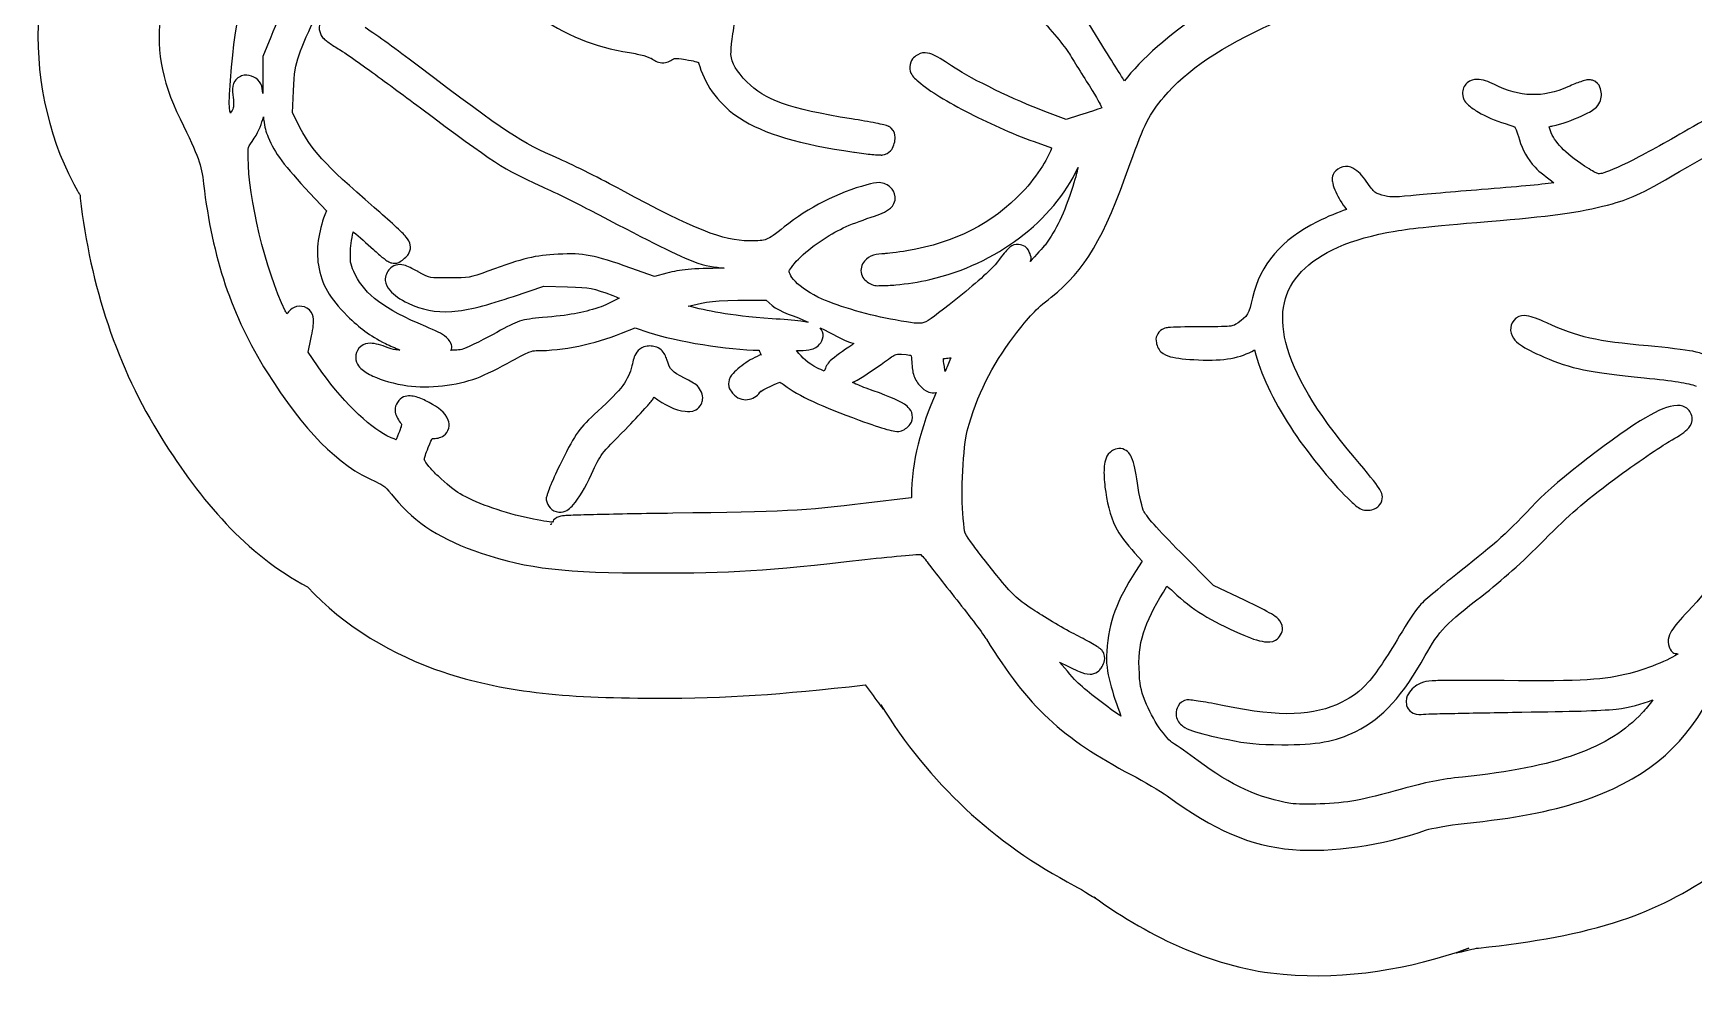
# Model space of a CAD drawing. Extents: x 3 to 1707, y 187 to 1378.
# Drawn here: x 3 to 132.5, y 623.6 to 697.4 of the extents above; entities that cross this region are included whole.
import ezdxf

# ---------------------------------------------------------------- set-up
doc = ezdxf.new("R2010")
doc.units = 0
doc.layers.add('Drawings', color=7, linetype='CONTINUOUS')

msp = doc.modelspace()

# ---------------------------------------------------------------- linework, layer by layer
at = {"layer": 'Drawings', "color": 7}
for points in [[(86.628718, 696.066435), (85.343703, 698.156345), (85.691161, 698.994495)], [(21.506726, 697.120566), (20.900051, 695.615189), (20.900051, 692.973862)], [(23.613159, 690.425676), (23.613159, 690.431322), (23.205048, 691.236411), (23.276742, 692.934788)], [(14.441909, 690.752133), (14.447557, 690.752133)], [(20.955029, 690.926838), (20.955057, 690.92808)], [(84.593499, 691.049368), (83.545647, 690.718507), (81.891121, 691.336101)], [(66.989145, 688.15931), (67.016818, 688.15931), (67.04449, 688.153663)], [(81.047311, 688.981508), (82.409555, 688.48523)], [(24.567546, 684.961683), (25.852561, 683.594167), (25.72572, 683.263306)], [(33.000085, 678.830405), (33.000085, 678.836052)], [(52.413111, 678.714594), (51.453501, 678.455416), (49.605945, 679.117138)], [(80.832229, 679.811441), (80.832229, 679.817088)], [(40.445425, 676.906081), (42.80588, 677.700102), (44.664448, 677.639401)], [(48.690441, 676.768191), (48.684794, 676.762545)], [(57.95013, 676.607462), (60.150621, 676.613108), (60.150621, 676.613136)], [(60.150621, 676.613136), (60.608373, 676.205087)], [(25.157533, 671.483731), (24.435058, 672.542464), (24.644605, 673.573641)], [(48.877964, 674.037677), (49.936856, 674.462271), (51.012267, 674.098321)], [(64.358631, 674.456963), (64.358631, 674.457076)], [(51.072949, 673.034676), (51.072836, 673.034394)], [(98.237906, 672.730382), (98.342694, 672.344382)], [(74.578043, 672.11931), (74.578043, 672.119027)], [(131.228784, 668.397539), (131.228784, 668.396918)], [(71.473032, 661.178534), (67.959938, 660.759445)], [(43.429045, 659.182356), (43.42896, 659.182639)], [(88.884357, 656.897611), (89.485497, 656.235889), (88.961585, 655.430828)], [(97.465818, 653.192074), (95.04471, 654.350046), (92.463639, 656.941739)]]:
    msp.add_lwpolyline(points, dxfattribs=at)
for points in [[(18.374268, 693.756958), (18.853001, 699.694557), (18.90939, 699.822029), (22.957296, 704.217464)], [(24.876432, 703.814835), (23.536298, 701.611457), (22.417148, 699.38521), (21.506726, 697.120566)], [(23.717947, 695.75257), (24.239854, 697.258145), (25.800153, 700.449646), (27.098694, 702.595711)], [(91.161992, 692.464005), (94.646002, 696.600375), (102.666956, 700.22717), (113.933683, 702.472362)], [(3.502874, 699.752773), (2.983028, 695.29932), (3.844599, 690.407974), (5.730416, 686.507376)], [(13.013506, 699.221995), (12.483213, 696.452153), (12.929642, 693.880618), (14.441909, 690.752133)], [(25.416863, 698.38921), (25.214402, 698.004707), (25.256278, 697.469468), (25.554744, 697.109894)], [(42.055534, 698.961858), (44.566832, 697.251002), (46.699215, 696.379566), (49.500875, 695.929026)], [(57.459312, 696.606925), (57.513527, 697.082028), (57.5979, 697.689402), (57.696447, 698.316341)], [(81.251381, 698.879587), (82.41204, 697.674015), (83.418213, 696.452746), (83.804864, 695.824705)], [(94.002336, 698.889723), (91.839993, 697.56961), (89.262791, 695.31369), (88.112269, 693.717375)], [(25.554744, 697.109894), (25.682941, 696.956025), (25.734615, 696.936262), (25.824974, 696.867374)], [(25.824974, 696.867374), (25.915333, 696.798203), (26.024046, 696.718304), (26.144844, 696.635864)], [(32.922884, 694.959368), (31.279201, 696.20568), (29.908402, 697.191741), (28.863797, 697.876388)], [(23.276742, 692.934788), (23.34197, 694.405326), (23.426681, 694.912614), (23.717947, 695.75257)], [(26.144844, 696.635864), (26.386554, 696.470419), (26.686884, 696.277984), (26.999695, 696.089953)], [(26.999695, 696.089953), (27.210909, 695.962905), (28.105094, 695.344408), (29.23328, 694.529409)], [(49.500875, 695.929026), (49.895828, 695.865502), (50.289538, 695.779391), (50.603874, 695.69187)], [(50.603874, 695.69187), (50.918209, 695.604348), (51.177144, 695.486052), (51.182961, 695.482382)], [(57.393124, 695.78532), (57.407243, 695.679447), (57.404419, 696.131822), (57.459312, 696.606925)], [(58.656086, 693.640271), (57.817669, 694.483982), (57.484669, 695.09881), (57.393124, 695.78532)], [(71.815097, 695.664766), (71.711749, 695.578938), (71.600212, 695.485487), (71.495227, 695.31736)], [(72.554119, 695.912933), (72.297161, 695.921403), (71.993104, 695.812424), (71.815097, 695.664766)], [(73.221447, 695.736477), (73.011927, 695.832752), (72.811161, 695.904745), (72.554119, 695.912933)], [(74.89252, 694.710834), (74.124244, 695.230968), (73.640712, 695.544212), (73.221447, 695.736477)], [(83.804864, 695.824705), (84.212495, 695.162616), (85.011719, 693.877597), (85.586232, 692.968329)], [(87.75377, 694.263286), (87.433307, 694.766114), (87.033752, 695.40652), (86.628718, 696.066435)], [(29.23328, 694.529409), (30.361494, 693.714439), (31.767675, 692.678292), (33.182073, 691.617894)], [(44.052267, 687.608882), (40.861076, 689.009515), (40.106269, 689.512455), (32.922884, 694.959368)], [(51.182961, 695.482382), (51.433424, 695.327665), (51.637042, 695.170041), (52.021264, 695.14051)], [(52.021264, 695.14051), (52.405487, 695.110865), (52.677354, 695.281392), (52.887128, 695.405052)], [(52.887128, 695.405052), (53.007418, 695.475916), (52.974945, 695.466317), (53.074622, 695.471117)], [(53.074622, 695.471117), (53.174299, 695.476763), (53.417816, 695.454177), (53.852245, 695.388394)], [(53.852245, 695.388394), (54.523131, 695.28478), (54.841335, 695.180318), (54.861524, 695.167896)], [(54.861524, 695.167896), (54.88129, 695.156602), (54.867172, 695.206575), (54.971819, 694.848074)], [(54.971819, 694.848074), (55.436263, 693.27618), (56.601496, 691.790397), (58.071267, 690.82822)], [(71.495227, 695.31736), (71.390184, 695.149375), (71.31753, 694.869248), (71.357345, 694.633588)], [(71.357345, 694.633588), (71.436973, 694.162269), (71.678655, 694.000777), (71.903338, 693.7844)], [(81.891121, 691.336101), (79.61775, 692.18097), (76.103724, 693.890753), (74.89252, 694.710834)], [(88.112269, 693.717375), (87.998473, 693.88649), (87.943693, 693.965542), (87.75377, 694.263286)], [(18.291534, 691.540253), (18.25539, 691.991556), (18.285886, 692.646643), (18.374268, 693.756958)], [(18.716192, 693.707352), (18.543945, 693.456362), (18.49453, 693.151842), (18.528697, 692.880214)], [(19.444201, 694.159502), (19.172843, 694.120258), (18.888608, 693.958202), (18.716192, 693.707352)], [(20.745764, 693.497808), (20.464211, 693.94177), (19.98675, 694.237848), (19.444201, 694.159502)], [(20.905699, 692.742353), (20.827764, 692.991367), (20.885933, 693.274853), (20.745764, 693.497808)], [(20.900051, 692.973862), (20.90008, 692.860366), (20.905699, 692.846532), (20.905699, 692.742353)], [(66.807355, 690.756311), (61.914114, 691.537148), (60.041541, 692.246019), (58.656086, 693.640271)], [(71.903338, 693.7844), (72.660714, 693.055201), (74.032107, 692.231084), (75.703236, 691.358151)], [(85.586232, 692.968329), (86.094924, 692.163127), (86.269316, 691.762277), (86.33076, 691.606318)], [(114.821713, 693.562941), (114.580003, 693.349501), (114.468749, 693.010876), (114.468749, 692.746814)], [(115.588323, 693.838494), (115.351978, 693.835671), (115.063507, 693.776099), (114.821713, 693.562941)], [(116.956044, 693.43595), (116.468559, 693.682705), (116.061153, 693.846258), (115.588323, 693.838494)], [(122.691711, 693.259494), (120.747867, 692.390656), (118.913301, 692.444891), (116.956044, 693.43595)], [(123.684416, 693.656533), (123.40035, 693.559412), (123.053881, 693.421353), (122.691711, 693.259494)], [(124.07598, 693.772288), (123.948941, 693.744055), (123.826364, 693.705094), (123.684416, 693.656533)], [(124.291091, 693.80532), (124.201297, 693.799674), (124.139514, 693.785557), (124.07598, 693.772288)], [(124.462038, 693.799674), (124.386927, 693.808144), (124.335705, 693.808144), (124.291091, 693.80532)], [(124.59992, 693.771441), (124.546552, 693.788381), (124.499594, 693.794027), (124.462038, 693.799674)], [(124.787443, 693.688719), (124.784873, 693.6903), (124.653288, 693.755631), (124.59992, 693.771441)], [(125.217607, 693.104213), (125.16198, 693.273328), (125.150685, 693.464352), (124.787443, 693.688719)], [(125.300342, 692.574847), (125.300342, 692.765984), (125.272105, 692.935014), (125.217607, 693.104213)], [(139.231384, 693.809471), (136.833826, 692.56361), (133.48894, 690.74626), (131.758484, 689.750995)], [(132.050767, 687.018335), (137.944223, 690.431322), (141.199992, 692.135148), (145.518578, 694.087565)], [(18.528697, 692.880214), (18.612279, 692.215132), (18.623235, 691.854937), (18.578338, 691.611937)], [(88.553361, 687.264102), (89.67237, 690.40724), (90.025673, 691.11501), (91.161992, 692.464005)], [(114.468749, 692.746814), (114.468749, 692.228768), (114.72966, 692.02425), (114.943048, 691.825942)], [(114.943048, 691.825942), (115.15652, 691.627747), (115.412264, 691.456853), (115.704123, 691.285536)], [(124.826043, 691.587797), (125.102484, 691.813378), (125.300342, 692.283907), (125.300342, 692.574847)], [(14.447557, 690.752133), (15.909139, 687.729154), (16.096492, 687.211052), (16.273031, 685.684557)], [(18.379775, 691.203887), (18.360009, 691.30976), (18.301417, 691.413657), (18.291534, 691.540253)], [(18.578338, 691.611937), (18.558572, 691.499287), (18.436531, 691.327716), (18.379775, 691.203887)], [(20.227048, 689.250511), (20.616664, 689.833604), (20.793682, 690.378216), (20.955029, 690.926838)], [(20.955057, 690.92808), (20.960705, 690.86258), (20.954041, 690.719157), (20.960705, 690.657891)], [(20.960705, 690.657891), (21.015767, 690.13259), (21.139728, 689.735805), (21.308134, 689.317931)], [(29.574949, 683.84719), (25.603905, 687.284684), (24.68473, 688.301801), (23.613159, 690.425676)], [(33.182073, 691.617894), (38.925449, 687.312013), (39.789335, 686.755995), (42.469434, 685.563269)], [(58.071267, 690.82822), (59.967221, 689.587103), (62.782152, 688.77538), (66.989145, 688.15931)], [(68.699017, 690.425478), (68.195407, 690.52514), (67.524606, 690.642024), (66.807355, 690.756311)], [(69.32221, 690.293066), (69.15787, 690.332874), (68.950807, 690.375506), (68.699017, 690.425478)], [(75.703236, 691.358151), (77.374338, 690.485191), (79.310389, 689.610593), (81.047311, 688.981508)], [(86.33076, 691.606318), (86.014787, 691.503268), (85.270795, 691.264785), (84.593499, 691.049368)], [(115.704123, 691.285536), (116.287869, 690.943015), (117.022289, 690.621132), (117.794348, 690.392248)], [(117.794348, 690.392248), (118.400882, 690.212405), (118.534218, 690.138435), (118.544383, 690.127706)], [(121.511484, 690.214748), (122.160514, 690.34716), (123.078024, 690.667829), (123.761644, 690.992253)], [(123.761644, 690.992253), (124.243539, 691.220939), (124.549658, 691.362047), (124.826043, 691.587797)], [(19.747242, 687.739628), (19.747242, 688.652397), (19.683991, 688.437714), (20.227048, 689.250511)], [(21.308134, 689.317931), (21.798133, 688.103239), (22.552742, 687.113705), (24.567546, 684.961683)], [(69.542798, 690.232365), (69.473646, 690.254952), (69.40438, 690.273021), (69.32221, 690.293066)], [(69.658627, 690.188322), (69.612318, 690.208085), (69.577558, 690.221637), (69.542798, 690.232365)], [(69.746868, 690.149643), (69.71016, 690.169406), (69.681782, 690.178723), (69.658627, 690.188322)], [(69.813056, 690.110964), (69.787643, 690.127904), (69.765222, 690.139761), (69.746868, 690.149643)], [(69.906803, 690.033888), (69.905702, 690.034905), (69.839317, 690.093742), (69.813056, 690.110964)], [(70.215661, 689.339077), (70.20719, 689.530214), (70.161728, 689.798087), (69.906803, 690.033888)], [(70.143967, 688.837294), (70.19197, 688.990316), (70.22385, 689.147941), (70.215661, 689.339077)], [(118.544383, 690.127706), (118.555678, 690.116413), (118.679639, 689.847918), (118.902853, 689.118607)], [(118.902853, 689.118607), (119.139481, 688.34528), (119.517858, 687.648577), (120.127215, 686.979063)], [(121.219202, 690.137672), (121.320573, 690.163082), (121.396248, 690.191315), (121.511484, 690.214748)], [(121.32399, 689.817822), (121.279657, 689.936682), (121.254498, 690.028722), (121.219202, 690.137672)], [(123.993274, 687.077257), (122.393358, 688.123257), (121.649366, 688.948729), (121.32399, 689.817822)], [(131.758484, 689.750995), (129.907794, 688.686531), (128.42783, 687.877687), (127.324379, 687.330223)], [(67.04449, 688.153663), (67.546688, 688.080823), (68.029119, 688.020687), (68.4012, 687.982854)], [(68.4012, 687.982854), (68.594059, 687.963091), (68.75535, 687.951516), (68.892046, 687.944175)], [(68.892046, 687.944175), (68.960379, 687.941352), (69.020976, 687.938529), (69.085075, 687.938529)], [(69.085075, 687.938529), (69.148891, 687.939291), (69.168374, 687.905779), (69.393904, 687.982572)], [(69.393904, 687.982572), (69.951559, 688.172297), (70.04765, 688.531109), (70.143967, 688.837294)], [(82.409555, 688.48523), (82.326538, 688.221535), (82.101008, 687.691802), (81.703626, 687.073586)], [(5.730416, 686.507376), (6.402855, 685.11654), (6.603593, 684.834691), (6.65682, 684.799767)], [(22.637143, 675.77925), (21.10799, 678.963156), (19.747242, 684.629833), (19.747242, 687.739628)], [(48.850376, 685.215694), (47.327435, 686.04303), (45.204765, 687.103005), (44.052267, 687.608882)], [(72.918124, 678.223342), (78.108306, 679.426232), (82.522616, 682.751613), (84.483205, 686.963422)], [(81.703626, 687.073586), (81.259654, 686.382926), (80.688473, 685.632863), (80.137341, 685.055359)], [(82.381995, 676.836684), (85.048399, 678.962789), (86.449582, 681.354792), (88.553361, 687.264102)], [(84.483205, 686.963422), (84.379574, 686.558506), (84.355008, 686.379989), (84.064053, 685.469056)], [(104.580247, 686.708789), (104.190518, 686.319119), (104.297509, 685.973069), (104.343084, 685.738284)], [(105.341323, 687.045156), (105.046103, 687.039509), (104.757012, 686.885358), (104.580247, 686.708789)], [(106.07481, 686.813646), (105.881979, 686.940694), (105.636542, 687.051932), (105.341323, 687.045156)], [(107.089596, 685.710814), (106.74324, 686.207063), (106.460417, 686.559607), (106.07481, 686.813646)], [(120.127215, 686.979063), (120.470551, 686.601815), (121.094422, 686.164347), (121.599725, 685.760419)], [(124.947378, 686.514801), (124.807322, 686.569855), (124.507133, 686.741229), (123.993274, 687.077257)], [(125.267248, 686.486568), (125.061682, 686.458336), (125.08766, 686.458336), (124.947378, 686.514801)], [(127.324379, 687.330223), (126.220901, 686.78276), (125.420039, 686.506755), (125.267248, 686.486568)], [(126.166205, 684.139908), (127.793765, 684.611595), (128.418399, 684.914703), (132.050767, 687.018335)], [(16.273031, 685.684557), (16.938947, 679.92841), (18.479028, 675.349913), (21.209022, 671.011169)], [(42.469434, 685.563269), (43.46036, 685.122299), (45.234555, 684.251767), (46.36308, 683.660853)], [(58.816106, 681.234435), (56.82056, 681.245728), (54.588782, 682.098333), (48.850376, 685.215694)], [(67.998679, 685.607171), (65.797849, 685.037262), (63.424293, 683.820651), (61.568125, 682.3262)], [(68.974837, 685.783626), (68.656463, 685.782751), (68.408824, 685.713326), (67.998679, 685.607171)], [(69.846235, 685.414171), (69.689236, 685.570863), (69.293239, 685.784473), (68.974837, 685.783626)], [(70.221252, 684.669755), (70.193015, 685.028764), (70.007779, 685.252566), (69.846235, 685.414171)], [(84.064053, 685.469056), (83.378201, 683.320506), (82.805722, 682.12377), (81.902162, 680.914302)], [(104.343084, 685.738284), (104.388828, 685.503387), (104.468287, 685.290934), (104.574741, 685.054512)], [(107.630083, 685.032547), (107.535771, 685.107364), (107.380467, 685.293984), (107.089596, 685.710814)], [(115.952299, 685.236586), (113.846431, 685.070012), (111.374383, 684.856289), (110.426208, 684.762359)], [(121.599725, 685.760419), (120.499296, 685.620102), (118.726061, 685.456266), (115.952299, 685.236586)], [(6.65682, 684.799767), (6.639878, 684.79412), (6.627171, 684.763911), (6.648349, 684.577574)], [(6.648349, 684.577574), (7.441812, 677.719018), (9.521618, 671.366875), (13.018024, 665.810193)], [(69.851741, 683.798488), (70.046577, 683.974661), (70.249066, 684.310717), (70.221252, 684.669755)], [(80.137341, 685.055359), (77.765592, 682.570104), (74.926518, 681.114445), (71.131222, 680.456506)], [(104.574741, 685.054512), (104.76729, 684.626671), (105.06875, 684.147588), (105.40751, 683.686996)], [(108.181582, 684.812048), (107.823423, 684.916228), (107.724254, 684.95773), (107.630083, 685.032547)], [(110.426208, 684.762359), (108.992158, 684.620347), (108.841851, 684.620347), (108.181582, 684.812048)], [(117.40829, 682.833008), (121.609552, 683.187811), (124.180825, 683.564409), (126.166205, 684.139908)], [(25.72572, 683.263306), (25.240748, 681.987801), (25.0312, 680.52514), (25.223834, 679.342691)], [(31.168794, 682.424507), (30.727674, 682.830072), (30.164202, 683.337078), (29.574949, 683.84719)], [(46.36308, 683.660853), (50.574902, 681.455442), (52.85666, 680.280446), (54.475749, 679.618921)], [(64.353209, 681.195784), (65.697664, 682.087604), (66.519929, 682.473858), (68.346137, 683.081655)], [(68.346137, 683.081655), (69.024562, 683.307518), (69.461927, 683.446142), (69.851741, 683.798488)], [(103.135297, 682.721997), (100.355097, 681.331076), (98.681257, 679.401754), (98.094518, 676.805233)], [(105.40751, 683.686996), (104.806003, 683.490213), (103.93966, 683.1244), (103.135297, 682.721997)], [(109.207381, 682.000364), (110.608112, 682.235827), (112.067548, 682.382045), (117.40829, 682.833008)], [(27.722029, 680.297216), (27.724288, 680.69818), (27.819362, 681.386892), (27.937111, 681.92391)], [(27.937111, 681.92391), (27.938664, 681.929556), (27.939794, 681.93238), (27.942476, 681.94085)], [(27.942476, 681.94085), (27.953771, 681.93238), (27.964219, 681.926733), (27.97557, 681.918263)], [(27.97557, 681.918263), (28.416097, 681.555697), (28.98389, 681.062214), (29.525308, 680.561758)], [(31.731334, 681.900674), (31.582807, 682.045509), (31.389354, 682.221738), (31.168794, 682.424507)], [(32.073258, 681.525685), (31.954097, 681.685201), (31.879692, 681.755783), (31.731334, 681.900674)], [(32.409675, 680.775763), (32.389909, 681.213599), (32.204955, 681.348834), (32.073258, 681.525685)], [(60.178322, 681.3612), (59.894877, 681.250528), (59.579553, 681.2302), (58.816106, 681.234435)], [(61.568125, 682.3262), (60.837602, 681.738025), (60.461766, 681.471732), (60.178322, 681.3612)], [(101.916469, 678.84071), (103.292549, 680.293461), (105.730317, 681.41569), (109.207381, 682.000364)], [(28.13014, 678.56575), (27.729145, 679.379732), (27.717963, 679.426966), (27.722029, 680.297216)], [(29.525308, 680.561758), (29.796385, 680.311333), (30.053851, 680.084284), (30.269837, 679.911075)], [(32.034657, 679.953989), (32.099603, 680.018925), (32.172539, 680.083013), (32.255274, 680.207803)], [(32.255274, 680.207803), (32.338009, 680.33231), (32.420122, 680.556846), (32.409675, 680.775763)], [(43.919919, 680.192416), (42.113872, 680.101788), (41.246597, 679.895321), (38.454482, 678.880011)], [(49.605945, 679.117138), (46.681595, 680.158452), (45.923767, 680.292699), (43.919919, 680.192416)], [(62.665617, 679.817201), (63.121562, 680.276465), (63.732868, 680.784262), (64.353209, 681.195784)], [(69.393989, 680.236007), (68.762268, 680.236007), (68.219155, 680.124487), (67.811157, 679.657008)], [(71.131222, 680.456506), (70.417585, 680.332846), (69.500358, 680.236007), (69.393989, 680.236007)], [(78.995714, 680.589229), (78.764452, 680.352073), (78.514186, 680.024656), (78.008516, 679.376119)], [(79.470013, 680.92009), (79.229715, 680.835674), (79.111373, 680.707779), (78.995714, 680.589229)], [(80.0877, 680.914443), (79.996777, 680.94437), (79.710283, 681.004224), (79.470013, 680.92009)], [(80.6778, 680.362999), (80.593935, 680.538043), (80.529272, 680.77006), (80.0877, 680.914443)], [(80.832229, 679.817088), (80.806815, 680.013306), (80.761946, 680.188096), (80.6778, 680.362999)], [(81.902162, 680.914302), (81.812932, 680.795159), (81.11844, 680.049557), (80.749522, 679.634986)], [(25.223834, 679.342691), (25.467802, 677.843949), (26.099072, 676.756164), (27.4795, 675.388987)], [(30.269837, 679.911075), (30.377703, 679.8244), (30.474838, 679.753536), (30.567654, 679.690576)], [(30.788553, 679.051102), (30.577339, 678.840202), (30.419324, 678.485823), (30.446601, 678.157785)], [(30.567654, 679.690576), (30.613963, 679.658956), (30.660243, 679.629593), (30.722083, 679.596843)], [(30.722083, 679.596843), (30.752861, 679.579904), (30.78395, 679.561552), (30.837883, 679.541789)], [(31.257317, 679.343369), (31.030573, 679.274763), (30.877161, 679.139527), (30.788553, 679.051102)], [(30.837883, 679.541789), (30.86612, 679.530496), (30.899186, 679.524849), (30.942671, 679.513556)], [(30.942671, 679.513556), (30.986156, 679.502263), (31.116612, 679.49097), (31.119153, 679.49097)], [(31.119153, 679.49097), (31.505155, 679.49097), (31.569168, 679.600514), (31.692734, 679.678436)], [(31.886045, 679.343369), (31.714928, 679.389106), (31.484033, 679.411692), (31.257317, 679.343369)], [(31.692734, 679.678436), (31.816413, 679.756359), (31.925973, 679.845293), (32.034657, 679.953989)], [(33.000085, 678.836052), (32.497492, 679.0989), (32.228279, 679.251922), (31.886045, 679.343369)], [(35.443246, 678.345139), (33.792193, 678.343812), (34.086254, 678.261005), (33.000085, 678.830405)], [(38.454482, 678.880011), (36.982593, 678.344828), (36.994114, 678.346353), (35.443246, 678.345139)], [(56.88031, 679.106099), (54.273994, 679.073632), (53.469264, 679.001073), (52.413111, 678.714594)], [(54.475749, 679.618921), (55.457384, 679.217873), (56.138097, 679.218777), (56.88031, 679.106099)], [(61.937636, 678.885318), (61.929165, 678.851721), (62.20956, 679.357993), (62.665617, 679.817201)], [(62.428454, 678.069191), (61.983324, 678.520634), (61.930181, 678.85573), (61.937636, 678.885318)], [(67.811157, 679.657008), (67.607284, 679.423239), (67.4696, 679.00113), (67.585062, 678.636897)], [(78.008516, 679.376119), (77.928605, 679.273351), (77.474749, 678.81307), (76.911023, 678.311852)], [(80.749522, 679.634986), (80.748477, 679.697945), (80.839853, 679.746788), (80.832229, 679.811441)], [(100.692136, 673.298907), (100.109208, 675.617532), (100.540502, 677.38796), (101.916469, 678.84071)], [(33.595578, 674.545869), (30.312927, 675.934249), (28.874471, 677.054783), (28.13014, 678.56575)], [(30.446601, 678.157785), (30.474838, 677.829776), (30.624777, 677.58079), (30.794059, 677.38028)], [(44.664448, 677.639401), (46.545775, 677.578701), (46.511946, 677.582371), (48.194089, 676.966669)], [(64.529692, 676.696169), (63.614216, 677.110995), (62.873584, 677.617775), (62.428454, 678.069191)], [(67.585062, 678.636897), (67.700552, 678.272637), (67.969256, 678.054538), (68.241349, 677.908997)], [(68.241349, 677.908997), (68.659005, 677.685675), (68.843421, 677.751458), (69.16236, 677.749199)], [(69.16236, 677.749199), (69.481298, 677.746912), (69.857445, 677.766139), (70.270893, 677.804253)], [(70.270893, 677.804253), (71.097789, 677.881047), (72.068412, 678.026164), (72.918124, 678.223342)], [(76.911023, 678.311852), (76.347297, 677.810662), (75.640663, 677.222261), (74.936627, 676.663109)], [(23.778742, 676.137723), (23.38105, 676.137723), (23.216682, 675.980748), (23.061801, 675.856524)], [(24.523299, 675.856524), (24.287519, 676.086339), (23.97643, 676.137723), (23.778742, 676.137723)], [(30.794059, 677.38028), (31.132707, 676.979289), (31.604521, 676.686147), (32.233475, 676.376714)], [(32.233475, 676.376714), (33.270145, 675.866716), (34.353265, 675.630124), (35.636275, 675.726031)], [(35.636275, 675.726031), (36.917902, 675.821741), (38.404643, 676.21734), (40.445425, 676.906081)], [(48.684794, 676.762545), (48.17068, 676.479143), (47.54006, 676.188062), (47.096455, 676.040178)], [(48.194089, 676.966669), (48.393725, 676.893545), (48.516048, 676.838209), (48.690441, 676.768191)], [(54.078537, 676.149778), (55.029987, 676.351361), (55.62452, 676.604695), (57.95013, 676.607462)], [(60.619414, 675.162729), (57.028752, 675.414566), (55.599389, 675.789019), (54.078537, 676.149778)], [(60.608373, 676.205087), (61.207, 675.678515), (62.462112, 675.372697), (63.432086, 674.887176)], [(70.210211, 675.063942), (68.261369, 675.398925), (65.826397, 676.108587), (64.529692, 676.696169)], [(74.936627, 676.663109), (73.465388, 675.494606), (72.825562, 674.992965), (72.438318, 674.865465)], [(79.481082, 673.787308), (80.751357, 675.45604), (81.075322, 675.794807), (82.381995, 676.836684)], [(98.094518, 676.805233), (97.813558, 675.562026), (97.659892, 675.312589), (96.963931, 674.853184)], [(22.763984, 675.547741), (22.704686, 675.662366), (22.701524, 675.645144), (22.637143, 675.77925)], [(23.061801, 675.856524), (22.946029, 675.763355), (22.855953, 675.655506), (22.763984, 675.547741)], [(24.837634, 675.123146), (24.820692, 675.342234), (24.759135, 675.626708), (24.523299, 675.856524)], [(24.644605, 673.573641), (24.784379, 674.265347), (24.872084, 674.684831), (24.837634, 675.123146)], [(27.4795, 675.388987), (28.483302, 674.394851), (29.166895, 673.893802), (30.463148, 673.221888)], [(42.706457, 675.251662), (41.090615, 675.113039), (40.750866, 675.005189), (39.138215, 674.099168)], [(47.096455, 676.040178), (45.788596, 675.604235), (44.806311, 675.431704), (42.706457, 675.251662)], [(62.858533, 674.964252), (62.259313, 675.031446), (61.470989, 675.102875), (60.619414, 675.162729)], [(63.432086, 674.887176), (63.261534, 674.912586), (63.089372, 674.938278), (62.858533, 674.964252)], [(72.438318, 674.865465), (72.051074, 674.737852), (71.592362, 674.826504), (70.210211, 675.063942)], [(96.963931, 674.853184), (96.651713, 674.647084), (96.688337, 674.636637), (96.390379, 674.594006)], [(118.63813, 675.204429), (118.357171, 674.9972), (118.254416, 674.686807), (118.224513, 674.476557)], [(119.465393, 675.391895), (119.232437, 675.421822), (118.919118, 675.411658), (118.63813, 675.204429)], [(121.037185, 674.82944), (120.350599, 675.141244), (119.931447, 675.331759), (119.465393, 675.391895)], [(128.934771, 673.037302), (124.889831, 673.404131), (123.478821, 673.720594), (121.037185, 674.82944)], [(35.222516, 673.69668), (34.837108, 674.031099), (34.374216, 674.216561), (33.595578, 674.545869)], [(35.641668, 672.880553), (35.633197, 673.240268), (35.415206, 673.529457), (35.222516, 673.69668)], [(39.138215, 674.099168), (38.271533, 673.612377), (37.040874, 673.006641), (36.540597, 672.808841)], [(42.221258, 672.670161), (44.30801, 672.670161), (46.742728, 673.178353), (48.877964, 674.037677)], [(51.012267, 674.098321), (53.119463, 673.379936), (57.217405, 672.727474), (59.599235, 672.697716)], [(64.320031, 673.177647), (64.438909, 673.320788), (64.562447, 673.501337), (64.595766, 673.78423)], [(64.358631, 674.457076), (65.322421, 674.038072), (66.033883, 673.478017), (67.000327, 673.221888)], [(64.595766, 673.78423), (64.624004, 674.023645), (64.494169, 674.27184), (64.358631, 674.456963)], [(75.835612, 666.403733), (76.608491, 669.227727), (77.708496, 671.45883), (79.481082, 673.787308)], [(90.693312, 673.987648), (90.470521, 673.5914), (90.583018, 673.427847), (90.583018, 673.414182)], [(91.145558, 674.379154), (91.003243, 674.322123), (90.804707, 674.185758), (90.693312, 673.987648)], [(91.515069, 674.46724), (91.398139, 674.453124), (91.288042, 674.435902), (91.145558, 674.379154)], [(94.222953, 674.527941), (92.664602, 674.513824), (91.983127, 674.526642), (91.515069, 674.46724)], [(96.390379, 674.594006), (96.092477, 674.551374), (95.461659, 674.538387), (94.222953, 674.527941)], [(118.224513, 674.476557), (118.183287, 674.186125), (118.283867, 673.867489), (118.434089, 673.649419)], [(118.434089, 673.649419), (118.58431, 673.431461), (118.765988, 673.274909), (118.980082, 673.125557)], [(28.196469, 672.532385), (28.10018, 672.281395), (28.123335, 671.982211), (28.207482, 671.771424)], [(28.709368, 673.11689), (28.457493, 672.985607), (28.274884, 672.736621), (28.196469, 672.532385)], [(29.426309, 673.238291), (29.209165, 673.258054), (28.961215, 673.249585), (28.709368, 673.11689)], [(30.898847, 672.802658), (30.27732, 673.048566), (29.860878, 673.198427), (29.426309, 673.238291)], [(30.463148, 673.221888), (30.839831, 673.026517), (31.181472, 672.904155), (31.588228, 672.714572)], [(31.588228, 672.714572), (31.429536, 672.765108), (31.125817, 672.713075), (30.898847, 672.802658)], [(35.56444, 672.682075), (35.581382, 672.760563), (35.643927, 672.787949), (35.641668, 672.880553)], [(36.540597, 672.808841), (36.214487, 672.679817), (35.783532, 672.736283), (35.56444, 672.682075)], [(40.307543, 671.865157), (40.942653, 672.221936), (41.358501, 672.434304), (41.636665, 672.543396)], [(41.636665, 672.543396), (41.914801, 672.652374), (42.030996, 672.670161), (42.221258, 672.670161)], [(50.05805, 672.549268), (49.828764, 672.20686), (49.795445, 671.94212), (49.677526, 671.473991)], [(50.598537, 672.968329), (50.392688, 672.89944), (50.172749, 672.720444), (50.05805, 672.549268)], [(51.072836, 673.034394), (50.952828, 673.034394), (50.804583, 673.036906), (50.598537, 672.968329)], [(51.955359, 672.736904), (51.687389, 672.978012), (51.317934, 673.034676), (51.072949, 673.034676)], [(52.40207, 671.975943), (52.3103, 672.240485), (52.223329, 672.495851), (51.955359, 672.736904)], [(59.742623, 672.322897), (59.765212, 672.387268), (59.779331, 672.368352), (59.4393, 672.218153)], [(59.599235, 672.697716), (59.607706, 672.6836), (59.599489, 672.700399), (59.637835, 672.60963)], [(59.637835, 672.60963), (59.699109, 672.463101), (59.721727, 672.390825), (59.742623, 672.322897)], [(62.527623, 672.675808), (62.900099, 672.678236), (63.211526, 672.687101), (63.476221, 672.736508)], [(64.143549, 671.297253), (63.38925, 671.715241), (63.006101, 672.074476), (62.527623, 672.675808)], [(63.476221, 672.736508), (63.768588, 672.789869), (64.087724, 672.897718), (64.320031, 673.177647)], [(66.840392, 673.111498), (66.179163, 672.671065), (65.504268, 672.202286), (65.1528, 671.876309)], [(67.000327, 673.221888), (66.941312, 673.181797), (66.901102, 673.152153), (66.840392, 673.111498)], [(69.377442, 671.788561), (69.844625, 672.13464), (70.098759, 672.29424), (70.221252, 672.345483)], [(70.221252, 672.345483), (70.343801, 672.396585), (70.386439, 672.400537), (70.695551, 672.389526)], [(70.695551, 672.389526), (71.317417, 672.36694), (71.502709, 672.274901), (71.445586, 672.328826)], [(71.445586, 672.328826), (71.465352, 672.245539), (71.489043, 672.058072), (71.506267, 671.788448)], [(90.583018, 673.414182), (90.583018, 673.134959), (90.722227, 672.783686), (90.946994, 672.576005)], [(90.946994, 672.576005), (91.171762, 672.368211), (91.417792, 672.273405), (91.68051, 672.201044)], [(93.88103, 671.952877), (95.897754, 671.858297), (97.147698, 672.094606), (98.237906, 672.730382)], [(98.342694, 672.344382), (98.836476, 670.555971), (99.90912, 668.391158), (101.293276, 666.333857)], [(106.03621, 664.321728), (102.959973, 667.988924), (101.319762, 670.802274), (100.692136, 673.298907)], [(118.980082, 673.125557), (119.408241, 672.826854), (119.986566, 672.542492), (120.833144, 672.171597)], [(132.431318, 672.618241), (131.842603, 672.736254), (130.367608, 672.90743), (128.934771, 673.037302)], [(136.694475, 670.478697), (135.4676, 671.469728), (133.769787, 672.349803), (132.431318, 672.618241)], [(21.209022, 671.011169), (24.081049, 666.446732), (26.729748, 663.714326), (29.740814, 662.425523)], [(30.573301, 666.035689), (29.162857, 666.718191), (26.95076, 668.860332), (25.157533, 671.483731)], [(28.207482, 671.771424), (28.291346, 671.560524), (28.409659, 671.412048), (28.538392, 671.286157)], [(28.538392, 671.286157), (28.795915, 671.03432), (29.102994, 670.859841), (29.464937, 670.690613)], [(37.572071, 670.530702), (38.23587, 670.780563), (39.393394, 671.351658), (40.307543, 671.865157)], [(49.677526, 671.473991), (49.394844, 670.351677), (48.930937, 669.705625), (47.030295, 667.950387)], [(53.786367, 670.525705), (52.741763, 671.07427), (52.698278, 671.120939), (52.40207, 671.975943)], [(58.099137, 671.37447), (57.901477, 671.21326), (57.724628, 671.050187), (57.575197, 670.878192)], [(59.4393, 672.218153), (58.963814, 672.0081), (58.494288, 671.696833), (58.099137, 671.37447)], [(64.684007, 671.076754), (64.558917, 671.138866), (64.252036, 671.237117), (64.143549, 671.297253)], [(65.1528, 671.876309), (64.909679, 671.651011), (64.79577, 671.368682), (64.684007, 671.076754)], [(67.24311, 670.376918), (67.911822, 670.768451), (68.689529, 671.278902), (69.377442, 671.788561)], [(71.506267, 671.788448), (71.534504, 671.352759), (71.564972, 671.036325), (71.671709, 670.713171)], [(73.976903, 672.047316), (74.046084, 672.061432), (74.017339, 672.052962), (74.103744, 672.064255)], [(74.054103, 671.435255), (73.982381, 671.781729), (73.978597, 671.93413), (73.976903, 672.047316)], [(74.109251, 671.043722), (74.089485, 671.172181), (74.086661, 671.276078), (74.054103, 671.435255)], [(74.103744, 672.064255), (74.239, 672.084018), (74.414042, 672.101523), (74.578043, 672.11931)], [(74.539443, 672.047316), (74.346584, 671.709199), (74.283615, 671.379862), (74.109251, 671.043722)], [(74.578043, 672.119027), (74.563925, 672.093618), (74.555454, 672.074419), (74.539443, 672.047316)], [(91.68051, 672.201044), (92.205918, 672.056491), (92.874122, 672.000308), (93.88103, 671.952877)], [(120.833144, 672.171597), (122.928282, 671.253633), (124.32393, 670.970711), (128.636954, 670.550437)], [(29.464937, 670.690613), (30.188796, 670.352214), (31.13954, 670.079569), (32.178328, 669.935158)], [(32.178328, 669.935158), (33.827179, 669.705907), (36.028743, 669.949274), (37.572071, 670.530702)], [(54.784578, 669.913616), (54.526773, 670.139761), (54.235394, 670.289932), (53.786367, 670.525705)], [(55.198224, 668.871428), (55.243686, 669.19012), (55.042355, 669.687555), (54.784578, 669.913616)], [(57.575197, 670.878192), (57.425823, 670.706254), (57.222233, 670.602357), (57.222233, 670.089648)], [(57.222233, 670.089648), (57.222233, 669.679791), (57.333798, 669.64052), (57.409756, 669.521687)], [(59.847411, 669.55503), (60.004974, 669.649328), (60.228471, 669.768471), (60.454085, 669.880358)], [(60.454085, 669.880358), (60.6797, 669.99216), (60.910143, 670.094928), (61.088291, 670.167119)], [(61.088291, 670.167119), (61.144766, 670.189705), (61.179158, 670.202128), (61.220667, 670.216809)], [(61.220667, 670.216809), (61.320909, 670.161755), (61.4604, 670.068022), (61.579137, 669.974289)], [(61.579137, 669.974289), (62.630829, 669.145597), (64.542652, 668.293811), (67.403045, 667.255773)], [(66.873599, 670.17844), (66.999537, 670.247611), (67.106555, 670.297019), (67.24311, 670.376918)], [(67.954545, 669.737302), (67.418943, 669.928156), (67.299217, 670.017372), (66.873599, 670.17844)], [(70.932686, 668.485569), (70.353486, 668.869169), (69.479208, 669.194017), (67.954545, 669.737302)], [(71.671709, 670.713171), (71.778445, 670.389989), (71.983559, 670.108959), (72.195649, 669.897043)], [(72.195649, 669.897043), (72.37919, 669.71353), (72.511227, 669.555821), (72.829883, 669.43936)], [(128.636954, 670.550437), (130.98682, 670.321468), (132.020383, 670.141992), (132.701548, 669.905259)], [(31.869357, 669.062818), (31.500721, 668.927865), (31.179665, 668.40663), (31.207535, 668.02063)], [(32.856555, 669.057172), (32.542192, 669.141588), (32.237993, 669.197772), (31.869357, 669.062818)], [(33.854766, 668.627044), (33.501463, 668.830038), (33.170919, 668.972699), (32.856555, 669.057172)], [(35.354864, 667.242984), (35.098471, 667.922718), (34.590936, 668.204087), (33.854766, 668.627044)], [(50.692397, 668.148948), (50.903611, 668.385258), (51.088564, 668.59483), (51.232884, 668.772076)], [(51.232884, 668.772076), (51.309971, 668.866656), (51.357268, 668.952202), (51.414872, 669.031254)], [(51.414872, 669.031254), (52.194076, 668.479386), (53.030827, 668.003606), (53.841515, 667.939432)], [(54.663243, 668.049823), (54.838313, 668.140168), (55.003557, 668.316906), (55.082395, 668.474417)], [(55.082395, 668.474417), (55.161177, 668.631956), (55.182693, 668.762901), (55.198224, 668.871428)], [(57.409756, 669.521687), (57.485714, 669.402827), (57.572402, 669.298083), (57.679985, 669.190826)], [(57.679985, 669.190826), (58.002114, 668.868774), (58.475538, 668.785402), (58.8492, 668.87651)], [(58.8492, 668.87651), (59.222834, 668.967702), (59.543099, 669.203418), (59.753663, 669.543737)], [(59.753663, 669.543737), (59.64015, 669.360506), (59.646221, 669.422336), (59.676435, 669.44464)], [(59.676435, 669.44464), (59.706649, 669.467226), (59.768347, 669.507881), (59.847411, 669.55503)], [(71.335291, 668.132658), (71.21133, 668.288786), (71.077486, 668.389577), (70.932686, 668.485569)], [(73.40897, 669.416774), (72.243143, 666.720111), (71.47868, 664.044312), (71.47868, 661.272267)], [(72.829883, 669.43936), (72.984905, 669.382895), (73.212609, 669.365108), (73.40897, 669.416774)], [(131.228784, 668.396918), (130.466042, 668.385625), (129.756528, 668.01744), (128.746994, 667.437452)], [(132.072594, 668.083251), (131.814224, 668.342711), (131.488848, 668.401266), (131.228784, 668.397539)], [(31.207535, 668.02063), (31.235772, 667.63463), (31.398983, 667.359388), (31.615647, 667.066669)], [(31.615647, 667.066669), (31.743843, 666.893319), (31.710806, 666.985359), (31.698381, 666.868192)], [(35.393492, 666.61435), (35.454484, 666.848119), (35.418906, 667.07305), (35.354864, 667.242984)], [(47.030295, 667.950387), (45.521896, 666.557348), (45.343974, 666.328041), (44.178995, 663.985644)], [(49.170246, 666.52776), (49.732984, 667.098714), (50.269885, 667.676528), (50.692397, 668.148948)], [(53.841515, 667.939432), (54.082377, 667.919669), (54.312849, 667.86885), (54.663243, 668.049823)], [(67.403045, 667.255773), (68.384709, 666.899531), (69.061751, 666.665875), (69.553924, 666.527873)], [(71.302198, 666.825786), (71.424747, 666.963845), (71.555061, 667.182368), (71.566921, 667.45442)], [(71.566921, 667.45442), (71.578215, 667.726585), (71.459252, 667.976502), (71.335291, 668.132658)], [(128.746994, 667.437452), (126.645051, 666.229903), (121.701407, 662.427528), (120.215202, 660.842421)], [(131.995365, 666.522707), (132.159423, 666.685893), (132.329495, 666.888463), (132.375917, 667.223023)], [(132.375917, 667.223023), (132.422226, 667.557583), (132.246591, 667.909364), (132.072594, 668.083251)], [(13.018024, 665.810193), (16.075117, 660.951598), (19.53953, 656.799332), (24.382141, 654.235392)], [(31.279229, 665.704828), (31.25664, 665.742096), (31.13042, 665.766094), (30.573301, 666.035689)], [(31.317858, 665.792915), (31.295268, 665.739837), (31.298092, 665.746895), (31.279229, 665.704828)], [(31.698381, 666.868192), (31.687087, 666.751026), (31.577809, 666.397324), (31.317858, 665.792915)], [(33.794113, 665.108832), (33.979631, 665.583286), (34.076625, 665.767167), (34.09193, 665.803615)], [(34.09193, 665.803615), (34.409711, 665.814908), (34.704704, 665.834107), (35.01294, 666.057429)], [(35.01294, 666.057429), (35.175586, 666.17516), (35.332443, 666.380469), (35.393492, 666.61435)], [(46.523015, 663.026234), (47.266979, 664.620714), (47.233829, 664.563119), (49.170246, 666.52776)], [(69.553924, 666.527873), (69.800152, 666.458985), (70.000155, 666.412965), (70.193664, 666.390097)], [(70.193664, 666.390097), (70.387089, 666.36751), (70.598924, 666.311892), (70.932686, 666.522509)], [(70.932686, 666.522509), (71.057777, 666.601279), (71.179761, 666.687671), (71.302198, 666.825786)], [(75.515742, 659.593681), (75.313846, 661.508915), (75.527037, 665.273006), (75.835612, 666.403733)], [(101.293276, 666.333857), (102.52817, 664.498494), (104.551445, 662.023628), (105.743928, 660.929915)], [(130.578003, 665.574251), (131.236916, 665.940912), (131.667024, 666.196109), (131.995365, 666.522707)], [(33.49079, 664.237594), (33.507732, 664.339232), (33.601479, 664.616479), (33.794113, 665.108832)], [(86.998229, 664.76089), (86.740424, 664.546885), (86.669323, 664.318622), (86.612171, 664.115741)], [(87.968881, 664.998047), (87.555037, 665.121989), (87.190609, 664.920406), (86.998229, 664.76089)], [(88.658262, 664.325314), (88.549831, 664.565575), (88.382668, 664.874132), (87.968881, 664.998047)], [(126.309339, 662.629647), (127.974765, 663.870736), (129.987988, 665.245959), (130.578003, 665.574251)], [(33.523884, 664.072149), (33.465715, 664.215008), (33.473565, 664.135956), (33.49079, 664.237594)], [(33.838219, 663.64205), (33.643948, 663.871018), (33.518716, 664.084826), (33.523884, 664.072149)], [(34.582776, 662.864545), (34.295943, 663.13925), (34.03266, 663.413081), (33.838219, 663.64205)], [(44.178995, 663.985644), (43.850992, 663.326124), (43.561985, 662.6991), (43.357266, 662.210078)], [(86.51289, 663.492641), (86.484652, 663.054806), (86.515431, 662.553362), (86.579077, 662.020325)], [(86.612171, 664.115741), (86.55485, 663.912747), (86.527008, 663.711503), (86.51289, 663.492641)], [(89.104973, 662.329165), (88.973671, 663.26387), (88.875123, 663.844875), (88.658262, 664.325314)], [(107.9665, 661.923035), (107.668373, 662.395512), (107.129185, 663.018809), (106.03621, 664.321728)], [(29.740814, 662.425523), (30.271333, 662.198531), (30.487263, 662.023148), (31.163711, 661.19584)], [(36.281409, 661.497), (35.852769, 661.752508), (35.156413, 662.314992), (34.582776, 662.864545)], [(43.357266, 662.210078), (43.255048, 661.965582), (43.173612, 661.759171), (43.114596, 661.581445)], [(45.100146, 660.63858), (45.569532, 661.154395), (46.014775, 661.936925), (46.523015, 663.026234)], [(86.579077, 662.020325), (86.706709, 660.95428), (86.969456, 659.789448), (87.3953, 658.921315)], [(89.612366, 660.123471), (89.519749, 660.317431), (89.241189, 661.359365), (89.104973, 662.329165)], [(108.176076, 660.958063), (108.305402, 661.409648), (108.115592, 661.68681), (107.9665, 661.923035)], [(120.838396, 657.887427), (122.882425, 659.95797), (123.808687, 660.766221), (126.309339, 662.629647)], [(31.163711, 661.19584), (32.797709, 659.197489), (34.864837, 657.886524), (37.91967, 656.872681)], [(41.300107, 659.671802), (39.458594, 660.081828), (37.335811, 660.868537), (36.281409, 661.497)], [(43.042902, 661.322267), (43.023136, 661.23051), (42.918856, 661.192114), (43.070575, 660.798434)], [(43.114596, 661.581445), (43.084947, 661.492511), (43.062668, 661.414024), (43.042902, 661.322267)], [(43.070575, 660.798434), (43.136395, 660.626779), (43.235479, 660.441345), (43.429073, 660.285612)], [(44.157055, 660.076125), (44.632314, 660.130049), (44.865383, 660.380644), (45.100146, 660.63858)], [(67.959938, 660.759445), (62.970296, 660.168502), (61.586536, 660.094843), (52.881735, 659.98194)], [(71.47868, 661.272267), (71.47868, 661.231047), (71.473032, 661.217495), (71.473032, 661.178534)], [(105.743928, 660.929915), (106.055044, 660.644706), (106.249937, 660.455941), (106.56015, 660.306815)], [(107.850672, 660.483835), (107.958537, 660.567969), (108.1113, 660.732285), (108.176076, 660.958063)], [(120.215202, 660.842421), (118.040237, 658.522836), (117.000603, 657.579632), (114.363707, 655.510163)], [(43.36825, 659.291307), (43.003257, 659.321516), (42.312662, 659.446306), (41.300107, 659.671802)], [(43.484079, 659.28566), (43.442288, 659.283938), (43.461489, 659.283289), (43.36825, 659.291307)], [(43.429073, 660.285612), (43.62278, 660.129767), (43.919439, 660.049021), (44.157055, 660.076125)], [(43.57232, 659.462116), (43.533353, 659.429083), (43.524458, 659.32688), (43.484079, 659.28566)], [(44.129326, 659.754383), (43.916135, 659.697917), (43.737677, 659.601925), (43.57232, 659.462116)], [(44.333395, 659.782616), (44.27918, 659.776969), (44.268817, 659.791085), (44.129326, 659.754383)], [(44.520918, 659.799555), (44.448914, 659.796732), (44.387611, 659.788262), (44.333395, 659.782616)], [(45.088965, 659.822142), (44.855161, 659.813672), (44.66473, 659.808025), (44.520918, 659.799555)], [(46.980626, 659.877196), (46.201875, 659.857433), (45.556374, 659.839364), (45.088965, 659.822142)], [(52.881735, 659.98194), (50.627423, 659.952577), (48.53813, 659.914181), (46.980626, 659.877196)], [(76.343005, 657.437593), (75.553608, 658.525151), (75.658057, 658.242512), (75.515742, 659.593681)], [(90.412042, 659.097799), (89.928566, 659.643851), (89.638232, 660.06932), (89.612366, 660.123471)], [(106.56015, 660.306815), (106.870363, 660.157746), (107.382331, 660.210259), (107.613536, 660.335048)], [(107.613536, 660.335048), (107.667187, 660.363846), (107.742806, 660.399984), (107.850672, 660.483835)], [(136.655847, 659.709436), (135.844058, 657.20645), (134.452306, 654.920519), (132.348584, 652.656722)], [(43.42896, 659.182639), (43.401853, 659.148759), (43.374858, 659.11488), (43.346225, 659.083259)], [(43.346225, 659.083259), (43.360909, 659.103022), (43.35752, 659.133231), (43.373898, 659.149324)], [(43.373898, 659.149324), (43.399311, 659.174733), (43.40589, 659.166264), (43.429045, 659.182356)], [(87.3953, 658.921315), (87.688712, 658.322694), (88.292676, 657.544737), (88.884357, 656.897611)], [(92.463639, 656.941739), (91.578772, 657.831696), (90.895518, 658.551775), (90.412042, 659.097799)], [(37.91967, 656.872681), (41.636326, 655.639187), (44.398397, 655.325322), (51.376413, 655.323176)], [(67.838885, 656.370898), (69.042013, 656.507545), (70.169296, 656.620477), (71.010056, 656.69072)], [(71.010056, 656.69072), (71.430422, 656.725729), (71.781156, 656.750856), (72.024814, 656.762432)], [(72.024814, 656.762432), (72.112631, 656.765255), (72.167722, 656.768078), (72.223349, 656.768078)], [(72.223349, 656.768078), (72.220525, 656.762432), (72.203583, 656.773725), (72.278524, 656.696367)], [(72.278524, 656.696367), (72.390626, 656.583435), (72.527011, 656.425049), (72.636995, 656.271773)], [(78.405643, 654.807305), (77.715668, 655.641389), (76.770798, 656.848147), (76.343005, 657.437593)], [(115.963086, 653.525646), (117.55501, 654.747875), (119.11706, 656.143737), (120.838396, 657.887427)], [(51.376413, 655.323176), (57.528634, 655.321087), (59.979843, 655.47761), (67.838885, 656.370898)], [(72.636995, 656.271773), (72.950483, 655.834841), (73.987323, 654.51374), (75.013968, 653.22793)], [(88.961585, 655.430828), (87.483259, 653.164349), (86.904143, 651.563687), (86.711425, 649.188709)], [(114.363707, 655.510163), (113.623273, 654.929045), (112.899555, 654.339148), (112.32315, 653.855885)], [(24.382141, 654.235392), (27.188291, 651.174496), (31.109214, 648.868012), (34.935119, 647.598294)], [(81.119033, 652.359007), (79.8005, 653.229257), (79.459763, 653.533099), (78.405643, 654.807305)], [(89.237321, 647.920488), (89.143009, 650.186967), (89.849417, 651.777325), (91.415787, 654.28943)], [(91.415787, 654.28943), (91.580409, 654.146007), (91.659473, 654.091235), (91.92318, 653.842785)], [(75.013968, 653.22793), (76.027794, 651.958269), (77.135593, 650.470368), (77.335823, 650.145464)], [(91.92318, 653.842785), (93.348167, 652.498759), (94.857865, 651.55852), (97.107319, 650.58937)], [(99.567056, 652.122302), (99.137286, 652.380068), (98.497292, 652.698592), (97.465818, 653.192074)], [(112.32315, 653.855885), (111.746718, 653.372623), (111.373225, 653.067172), (111.126376, 652.786142)], [(111.556541, 648.877159), (112.626954, 650.794877), (113.238175, 651.433674), (115.963086, 653.525646)], [(84.345351, 650.473135), (83.44902, 650.92695), (81.961544, 651.802932), (81.119033, 652.359007)], [(100.102008, 651.725291), (99.945857, 651.881702), (99.78194, 651.993504), (99.567056, 652.122302)], [(100.427384, 650.991886), (100.427384, 651.296971), (100.258244, 651.56874), (100.102008, 651.725291)], [(111.126376, 652.786142), (110.731311, 652.336505), (110.13209, 651.395136), (109.560091, 650.431548)], [(132.348584, 652.656722), (131.601655, 651.852932), (131.157287, 651.356937), (130.870568, 650.947335)], [(85.613819, 649.794869), (85.272574, 649.993063), (84.826427, 650.229542), (84.345351, 650.473135)], [(97.107319, 650.58937), (97.915438, 650.241202), (98.503052, 650.02827), (99.032075, 649.960765)], [(99.892432, 650.07652), (100.213573, 650.247329), (100.427413, 650.687451), (100.427384, 650.991886)], [(109.560091, 650.431548), (108.510969, 648.664198), (107.771353, 647.548153), (107.111395, 646.797666)], [(130.550669, 650.313196), (130.484594, 650.074346), (130.504417, 649.775388), (130.583763, 649.568751)], [(130.870568, 650.947335), (130.727095, 650.742646), (130.616716, 650.552018), (130.550669, 650.313196)], [(77.335823, 650.145464), (80.557001, 644.919023), (83.257487, 642.385037), (88.63618, 639.580186)], [(86.049518, 649.52468), (85.92951, 649.605991), (85.784372, 649.695771), (85.613819, 649.794869)], [(86.220494, 649.397914), (86.160914, 649.447604), (86.109381, 649.484025), (86.049518, 649.52468)], [(86.325254, 649.304181), (86.284028, 649.348507), (86.250425, 649.373069), (86.220494, 649.397914)], [(86.396976, 649.216095), (86.368739, 649.255056), (86.345867, 649.282442), (86.325254, 649.304181)], [(86.490723, 649.039639), (86.489566, 649.042462), (86.424649, 649.177133), (86.396976, 649.216095)], [(86.507383, 648.37244), (86.553692, 648.540708), (86.61508, 648.720579), (86.490723, 649.039639)], [(86.711425, 649.188709), (86.581534, 647.584912), (87.181686, 645.948224), (87.819958, 644.154222)], [(99.032075, 649.960765), (99.296657, 649.926886), (99.571291, 649.905711), (99.892432, 650.07652)], [(131.295226, 649.011858), (131.27546, 648.997742), (130.609685, 648.598783), (129.866822, 648.289492)], [(130.583763, 649.568751), (130.626119, 649.458643), (130.667938, 649.310138), (130.865033, 649.127613)], [(130.865033, 649.127613), (130.970922, 649.029362), (131.13611, 649.046867), (131.295226, 649.011858)], [(84.494387, 646.723753), (84.166356, 647.025816), (83.57476, 647.732683), (83.032889, 648.366991)], [(83.032889, 648.366991), (83.596333, 648.087768), (84.243217, 647.74742), (84.566081, 647.633614)], [(84.566081, 647.633614), (84.885951, 647.520965), (85.062461, 647.422714), (85.420903, 647.424126)], [(85.994484, 647.605945), (86.150353, 647.717748), (86.224617, 647.826444), (86.28126, 647.903718)], [(86.28126, 647.903718), (86.391385, 648.055046), (86.461074, 648.204285), (86.507383, 648.37244)], [(89.71162, 645.328795), (89.34674, 646.254748), (89.294529, 646.547664), (89.237321, 647.920488)], [(106.157291, 642.960395), (108.259856, 644.005068), (109.81318, 645.753841), (111.556541, 648.877159)], [(129.866822, 648.289492), (129.1182, 647.977829), (128.226076, 647.666957), (127.511874, 647.484403)], [(34.935119, 647.598294), (39.523059, 646.075667), (44.214941, 645.555448), (51.470725, 645.553246)], [(51.470725, 645.553246), (57.368304, 645.551213), (60.994742, 645.824846), (67.886917, 646.586061)], [(67.886917, 646.586061), (68.660473, 645.525804), (69.729107, 643.99753), (69.097442, 645.02244)], [(87.588329, 644.30301), (86.577553, 644.998414), (85.304792, 645.977473), (84.494387, 646.723753)], [(85.420903, 647.424126), (85.600209, 647.424719), (85.8387, 647.494426), (85.994484, 647.605945)], [(107.111395, 646.797666), (106.451437, 646.04718), (105.886243, 645.647883), (105.043251, 645.231617)], [(110.80676, 646.49724), (110.617571, 646.356923), (110.46495, 646.196617), (110.337967, 646.017507)], [(111.413407, 646.800546), (111.151931, 646.729682), (110.924255, 646.584565), (110.80676, 646.49724)], [(112.384058, 646.916301), (111.951804, 646.896538), (111.675024, 646.871411), (111.413407, 646.800546)], [(117.706107, 646.921948), (114.748353, 646.944534), (113.248594, 646.953568), (112.384058, 646.916301)], [(127.511874, 647.484403), (125.502153, 646.97079), (123.946089, 646.876944), (117.706107, 646.921948)], [(90.814647, 643.244418), (90.399194, 643.86108), (89.989275, 644.6243), (89.71162, 645.328795)], [(92.772242, 645.359088), (92.434441, 645.230064), (92.288371, 644.986951), (92.209702, 644.785594)], [(93.1583, 645.414143), (93.082625, 645.416966), (93.092225, 645.478231), (92.772242, 645.359088)], [(93.395436, 645.391556), (93.31016, 645.400026), (93.233976, 645.411319), (93.1583, 645.414143)], [(94.02967, 645.30347), (93.778077, 645.344125), (93.566242, 645.37264), (93.395436, 645.391556)], [(95.882731, 644.956064), (95.185557, 645.098358), (94.532714, 645.2223), (94.02967, 645.30347)], [(105.043251, 645.231617), (102.86103, 644.154081), (100.364444, 644.040303), (95.882731, 644.956064)], [(110.337967, 646.017507), (110.2109, 645.838511), (110.073244, 645.67524), (110.073244, 645.289636)], [(110.073244, 645.289636), (110.073244, 645.181786), (110.076068, 645.041469), (110.155979, 644.854002)], [(123.695457, 637.501314), (128.470638, 639.081396), (131.611002, 641.570321), (133.617052, 645.4308)], [(126.458516, 644.700218), (127.60997, 644.816255), (128.382368, 645.092344), (129.304282, 645.411573)], [(129.304282, 645.411573), (129.025017, 645.060046), (128.75795, 644.697536), (128.482525, 644.402474)], [(69.097442, 645.02244), (72.831012, 638.964568), (77.936963, 634.191546), (84.208401, 630.921191)], [(87.819958, 644.154222), (87.728187, 644.215488), (87.685182, 644.23638), (87.588329, 644.30301)], [(92.209702, 644.785594), (92.130356, 644.582317), (92.106665, 644.377573), (92.138008, 644.156989)], [(92.138008, 644.156989), (92.186294, 643.817432), (92.421114, 643.534849), (92.645401, 643.37395)], [(110.155979, 644.854002), (110.235043, 644.666818), (110.429597, 644.46261), (110.613731, 644.379775)], [(110.613731, 644.379775), (110.981689, 644.214048), (111.176695, 644.284348), (111.424447, 644.308063)], [(111.424447, 644.308063), (111.385198, 644.30524), (111.720147, 644.319356), (112.146923, 644.33065)], [(112.146923, 644.33065), (112.57367, 644.341943), (113.161737, 644.356059), (113.862102, 644.369329)], [(113.862102, 644.369329), (115.262833, 644.398126), (117.121571, 644.432853), (119.101417, 644.463062)], [(128.482525, 644.402474), (125.932176, 641.670181), (121.846885, 640.151309), (114.463242, 639.395543)], [(119.101417, 644.463062), (123.018048, 644.522633), (125.039262, 644.557077), (126.458516, 644.700218)], [(91.840445, 642.069874), (91.708295, 642.148643), (91.2301, 642.627755), (90.814647, 643.244418)], [(92.645401, 643.37395), (92.869604, 643.213023), (93.109365, 643.110538), (93.411983, 643.004495)], [(93.411983, 643.004495), (94.017217, 642.792748), (94.880087, 642.589556), (96.180548, 642.315217)], [(100.360971, 641.918207), (103.089101, 641.909737), (104.549554, 642.161574), (106.157291, 642.960395)], [(93.847936, 640.65823), (93.075961, 641.240251), (92.244151, 641.829527), (91.840445, 642.069874)], [(96.180548, 642.315217), (97.604603, 642.014707), (98.529454, 641.924587), (100.360971, 641.918207)], [(101.078166, 637.338665), (98.770853, 637.683416), (96.322892, 638.792347), (93.847936, 640.65823)], [(88.63618, 639.580186), (89.604206, 639.07541), (90.922739, 638.288532), (91.4268, 637.920403)], [(114.463242, 639.395543), (112.758143, 639.220781), (111.578255, 638.986674), (109.709239, 638.452593)], [(91.4268, 637.920403), (95.072891, 635.257563), (97.907447, 634.023928), (101.205035, 633.740611)], [(106.146533, 637.56481), (104.605463, 637.296033), (101.974525, 637.204841), (101.078166, 637.338665)], [(109.709239, 638.452593), (108.395196, 638.077124), (106.727399, 637.666223), (106.146533, 637.56481)], [(114.601124, 635.775382), (118.599502, 636.19385), (121.260851, 636.695746), (123.695457, 637.501314)], [(126.873235, 628.226476), (132.082731, 629.950262), (136.946492, 633.377112), (140.283725, 637.785055)], [(101.205035, 633.740611), (104.287937, 633.475786), (108.15823, 634.058089), (111.667089, 635.273571)], [(111.667089, 635.273571), (111.968859, 635.378033), (113.389723, 635.648617), (114.601124, 635.775382)], [(84.208401, 630.921191), (84.722881, 630.652979), (86.240175, 629.669684), (85.744218, 630.032392)], [(85.744218, 630.032392), (90.160449, 626.80704), (95.301781, 624.452277), (100.468159, 624.008399)], [(115.72324, 626.058022), (120.077772, 626.513757), (123.57271, 627.134372), (126.873235, 628.226476)], [(100.468159, 624.008399), (105.497982, 623.576352), (110.235467, 624.402559), (114.965637, 626.041082)], [(114.965637, 626.041082), (112.702629, 625.256575), (114.991051, 625.980381), (115.72324, 626.058022)]]:
    msp.add_open_spline(points, degree=3, dxfattribs=at)

doc.saveas('drawing.dxf')
